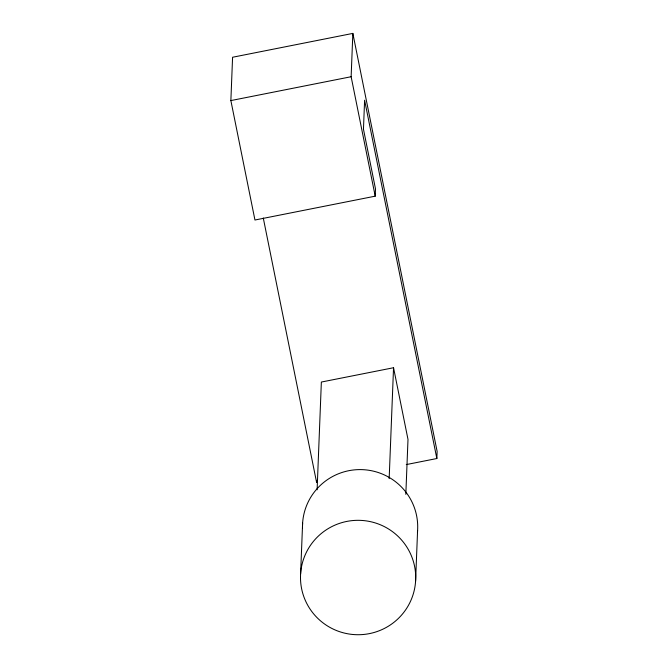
<?xml version="1.0" encoding="UTF-8"?>
<svg xmlns="http://www.w3.org/2000/svg" width="668" height="668" viewBox="0 0 668 668"><rect width="100%" height="100%" fill="white"/><g stroke="black" fill="none" stroke-linecap="round" stroke-linejoin="round"><path stroke-width="1" d="M436.847 458.524L364.603 100.217L363.459 129.2L375.499 188.919L375.216 196.167L254.951 220.014L230.869 100.576L232.581 57.248L352.846 33.4L437.131 451.426L436.847 458.524L406.278 464.586M300.608 573.82L302.612 523.102M316.665 480.342L316.59 482.371L263.276 217.985M317.108 489.819L321.358 382.046L393.544 367.734L407.998 439.419L405.827 494.345M375.216 196.167L351.134 76.728L352.846 33.4M389.168 478.622L393.544 367.734M415.588 581.218A57.607 57.206 2.3 0 0 332.555 526.234A57.607 57.206 2.3 0 0 326.151 625.106A57.607 57.206 2.3 0 0 415.588 581.218L417.584 530.501M230.869 100.576L351.134 76.728M302.504 528.079A57.607 57.206 2.3 0 1 362.281 469.637A57.607 57.206 2.3 0 1 417.425 532.471"/></g></svg>
